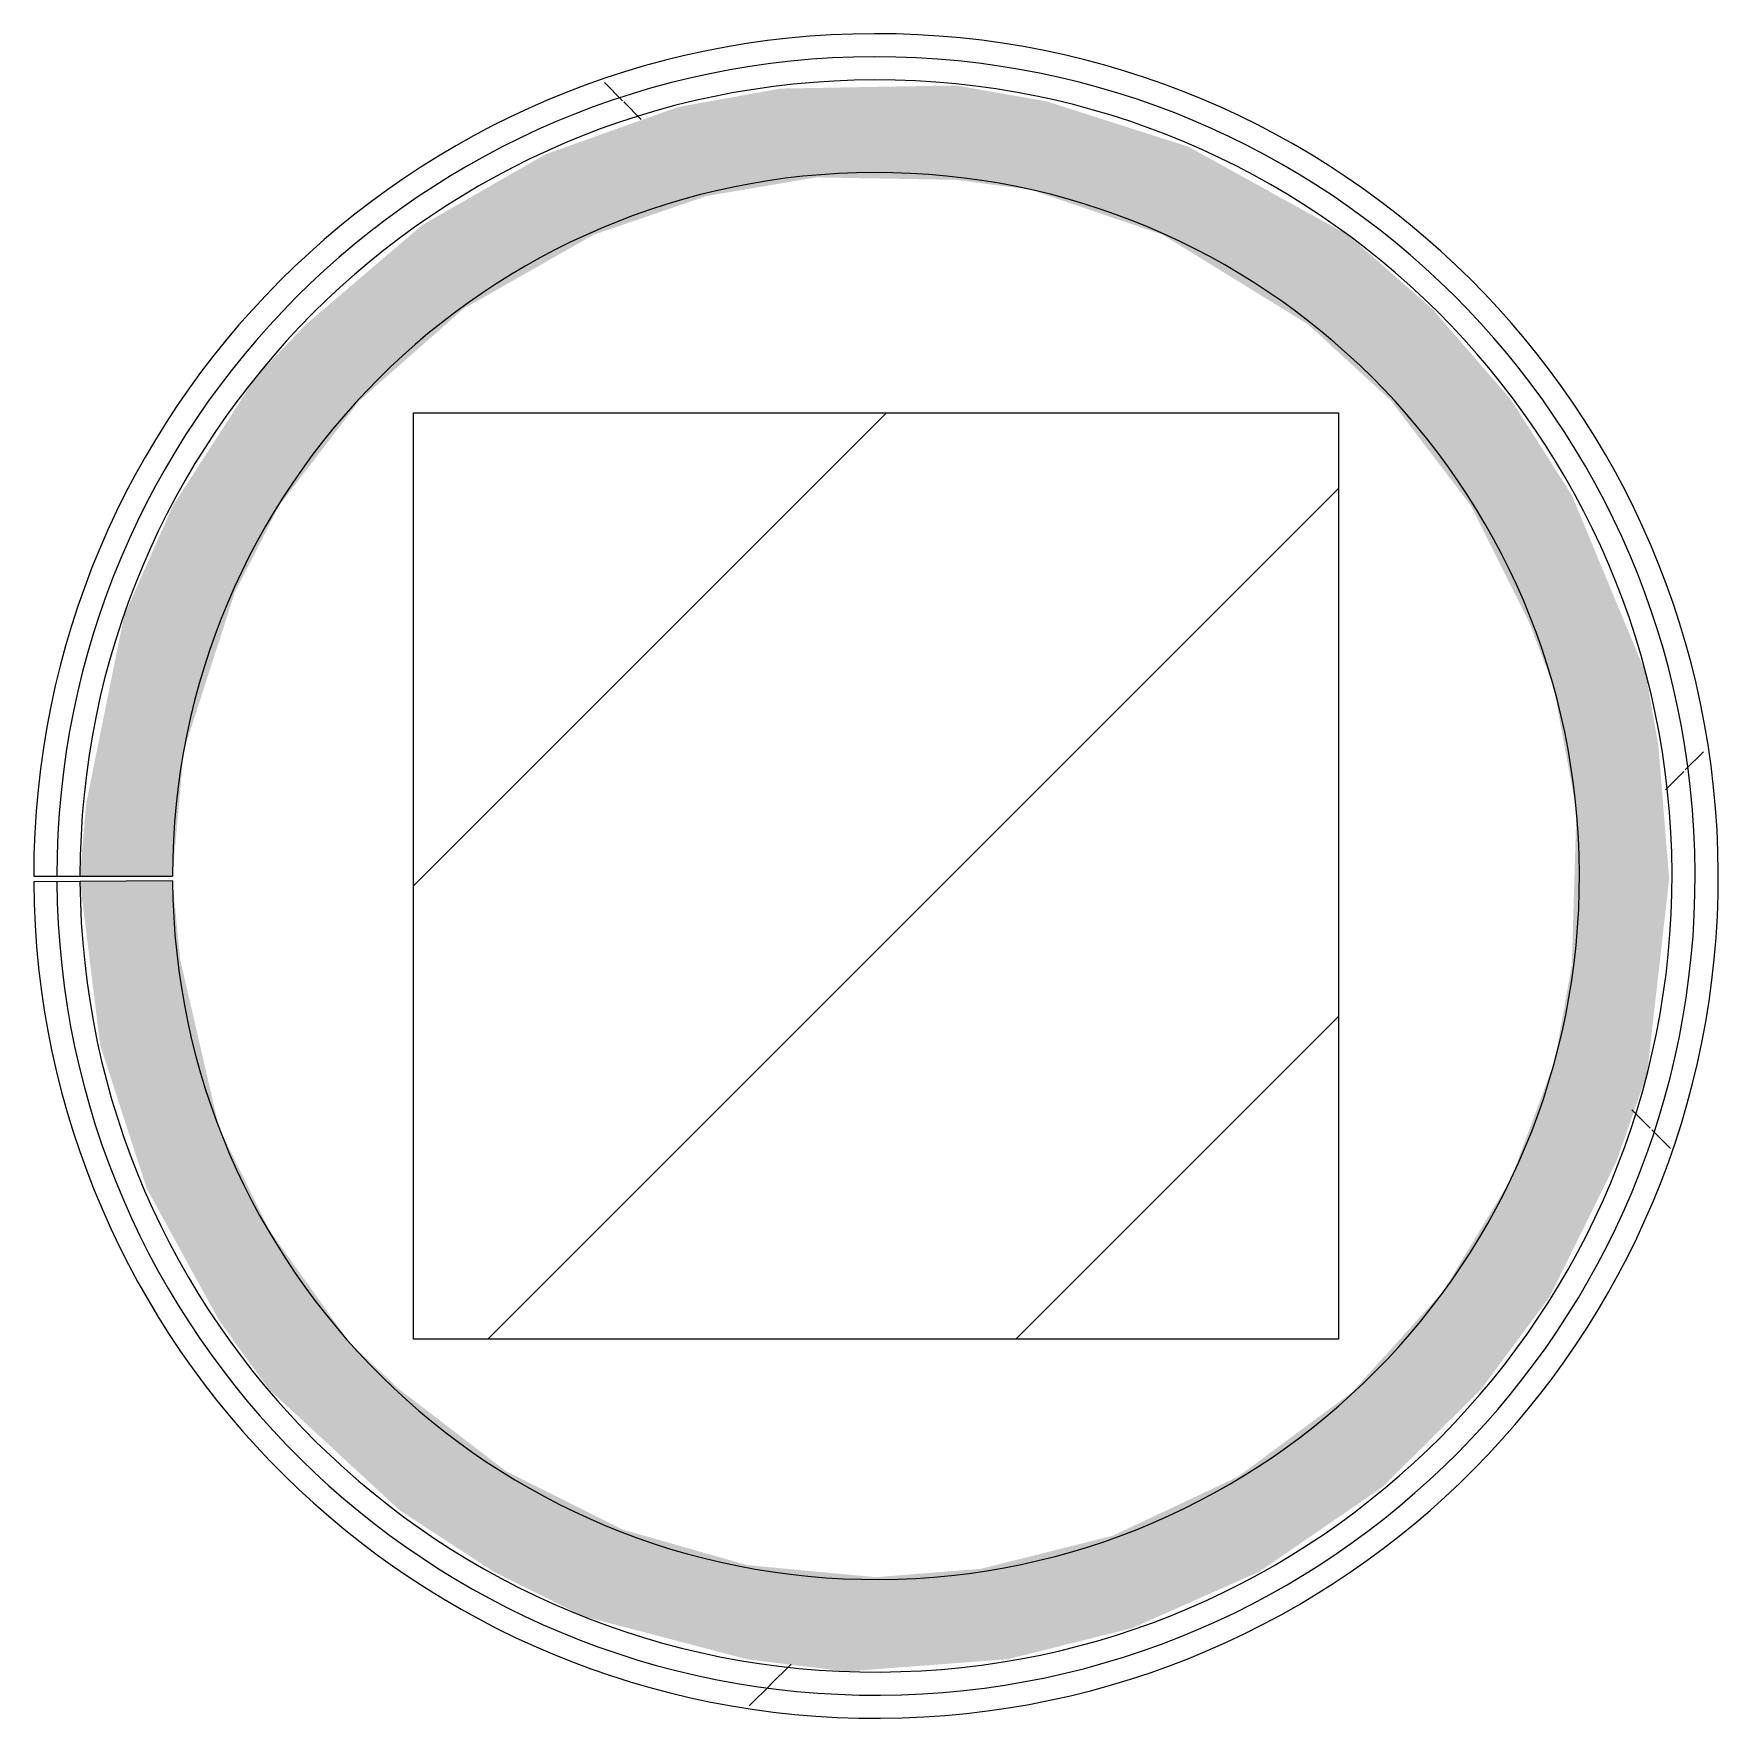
# Model space of a CAD drawing. Header units: millimetres. Extents: x 1322 to 199238, y -8553 to 29000.
# Drawn here: x 120233 to 121143, y 16565 to 17475 of the extents above; entities that cross this region are included whole.
import ezdxf

# ---------------------------------------------------------------- set-up
doc = ezdxf.new("R2010")
doc.units = ezdxf.units.MM
for name, color, linetype, lineweight in [('A-WALL', 7, 'Continuous', 9), ('I-WALL-3', 7, 'Continuous', 5), ('S-COLS-1', 7, 'Continuous', 5)]:
    doc.layers.add(name, color=color, linetype=linetype, lineweight=lineweight)
doc.layers.add('I-WALL-1', color=7, linetype='Continuous', lineweight=5, true_color=0xe7e7e7)
pattern_1 = [(45, (72227.8, 0), (-530.33, 530.33), []), (135, (72227.8, 0), (-530.33, -530.33), [])]

# ---------------------------------------------------------------- blocks, each defined once
blk = doc.blocks.new('BSC_Колонна _Прямоугольная - 500х500-22732503-1_10_3_птичка')
at = {"layer": 'S-COLS-1'}
h = blk.add_hatch(dxfattribs=at)
h.set_pattern_fill('FP_112', color=256, style=0, pattern_type=2)
h.set_pattern_definition([(45, (-48460, -17020), (-285.123, 285.123), []), (45, (-48174.88, -17020), (-285.123, 285.123), [504.031, -100.806, 16.764, -84.042])])
h.paths.add_polyline_path([(137.14, -250), (250, -250), (250, 250), (-250, 250), (-250, -250)])
for p, q in [((250, 250), (-250, 250)), ((-250, 250), (-250, -250)), ((250, -250), (250, 250)), ((-250, -250), (250, -250))]:
    blk.add_line(p, q, dxfattribs=at)

msp = doc.modelspace()

# ---------------------------------------------------------------- hatches: boundary and pattern name
at = {"layer": 'I-WALL-1'}
msp.add_hatch(color=256, dxfattribs=at).paths.add_polyline_path([(120671.82, 16590.3), (120758.92, 16596.94), (120825.87, 16613.61), (120894.68, 16644.12), (120961.12, 16689.74), (121014.88, 16743.04), (121051.72, 16792.8), (121087.77, 16865.85), (121104.31, 16913.24), (121116.23, 17018.52), (121110.38, 17090.58), (121103.54, 17129.71), (121063.65, 17225.71), (121030.91, 17277.12), (120988.21, 17326.42), (120942.51, 17366.41), (120856.63, 17413.92), (120779.88, 17438.45), (120731.02, 17447.05), (120636.15, 17445.35), (120580.94, 17435.41), (120509.31, 17409.88), (120442.62, 17371.61), (120379.85, 17317.94), (120353.01, 17289.88), (120307.97, 17220), (120281.74, 17161.03), (120261.08, 17058.98), (120257.78, 17020), (120307.77, 17020), (120313.86, 17087.78), (120341.36, 17172.95), (120365.28, 17220), (120409.05, 17277.12), (120464.99, 17326.42), (120535.27, 17366.41), (120596.53, 17387.37), (120655.53, 17397.38), (120731.02, 17396.06), (120771.58, 17390.64), (120842.58, 17366.41), (120921.18, 17317.94), (120965.67, 17277.12), (121009.13, 17220), (121040.66, 17156.81), (121053.74, 17122.28), (121066.12, 17055.37), (121063.65, 16972.03), (121054.46, 16920.32), (121030.8, 16856.51), (120994.19, 16795.69), (120944.88, 16741.11), (120883.19, 16695.46), (120815.73, 16663.68), (120744.59, 16645.79), (120687.77, 16641.23), (120618.31, 16647.73), (120550.96, 16666.95), (120487.77, 16698.59), (120429.82, 16743.04), (120403.18, 16768.19), (120359.95, 16828.87), (120332.9, 16884.1), (120311.89, 16974.92), (120307.78, 17017.31), (120257.78, 17016.95), (120268.66, 16928.75), (120293.85, 16851.11), (120332.9, 16779.9), (120359.95, 16742.58), (120430.65, 16677.22), (120481.37, 16644.12), (120529.74, 16620.09), (120618.31, 16596.85), (120638.82, 16594.34)])
at = {"layer": 'I-WALL-3'}
h = msp.add_hatch(dxfattribs=at)
h.set_pattern_fill('FP_172', color=256, style=0, pattern_type=2)
h.set_pattern_definition(pattern_1)
h.paths.add_polyline_path([(120652.65, 16566.36), (120760.35, 16572.38), (120834.68, 16591), (120898.58, 16618.46), (120959.16, 16656.56), (121008.58, 16698.85), (121066.27, 16770.26), (121095.28, 16820), (121120.62, 16881.69), (121136.97, 16948.38), (121139.85, 17055.37), (121127.76, 17129.71), (121103.54, 17200.99), (121069.42, 17264.92), (121022.03, 17326.42), (120968.11, 17376.42), (120909.57, 17415.58), (120836.34, 17448.43), (120771.58, 17465.75), (120704.13, 17473.48), (120617.92, 17468.07), (120550.51, 17452.32), (120487.25, 17427.1), (120419.59, 17385.9), (120359.95, 17333.41), (120312.25, 17274.29), (120280.33, 17220), (120251.62, 17144.85), (120238.78, 17092.59), (120232.78, 17020), (120245.27, 17020), (120251.93, 17095.89), (120282.28, 17193.36), (120312.25, 17251.76), (120362.61, 17317.94), (120403.8, 17358.34), (120464.4, 17401.12), (120554.2, 17440.21), (120618.61, 17455.63), (120688.12, 17461.26), (120771.58, 17452.95), (120846.4, 17431.42), (120915.05, 17397.83), (120971.24, 17357.83), (121027.99, 17300.47), (121063.65, 17251.11), (121093.22, 17195.67), (121117.64, 17121.35), (121128.56, 17055.37), (121128.81, 16984.08), (121106.62, 16882.06), (121080.31, 16818.73), (121034.18, 16747.21), (120996.14, 16704.18), (120938.4, 16656.66), (120872.56, 16619.19), (120801.68, 16593.62), (120744.59, 16581.3), (120638.82, 16581.79), (120568.74, 16595.38), (120501.75, 16620.09), (120430.65, 16661.8), (120388.31, 16695.48), (120332.9, 16757.87), (120293.85, 16821.31), (120264.46, 16896.24), (120252.16, 16942.21), (120239.5, 17016.82), (120232.78, 17016.77), (120247.68, 16910.6), (120271.54, 16840), (120302.87, 16779.94), (120345.25, 16722.42), (120405.66, 16664.91), (120464.49, 16625.17), (120529.74, 16594.75), (120599.51, 16574.92), (120638.82, 16568.59)])
h = msp.add_hatch(dxfattribs=at)
h.set_pattern_fill('FP_172', color=256, style=0, pattern_type=2)
h.set_pattern_definition(pattern_1)
h.paths.add_polyline_path([(120671.36, 16577.8), (120774.2, 16587.55), (120848.73, 16609.48), (120906.77, 16636.97), (120968.19, 16679.36), (121017.98, 16726.97), (121059.39, 16780.92), (121093.5, 16844.46), (121118.69, 16923.72), (121128.69, 17017.87), (121122.94, 17091.07), (121111.52, 17144.41), (121079.05, 17223.72), (121034.18, 17292.84), (120997.41, 17334.92), (120942.6, 17380.96), (120880.47, 17417.81), (120789.7, 17449.08), (120731.02, 17459.52), (120636.15, 17457.91), (120569.83, 17445.02), (120499.31, 17418.78), (120430.19, 17377.9), (120386.13, 17342.52), (120331.95, 17280.94), (120293.85, 17218.99), (120263.94, 17142.07), (120251.44, 17092.59), (120245.27, 17020), (120257.78, 17020.13), (120270.49, 17117.77), (120293.85, 17188.72), (120316.36, 17235.58), (120361.44, 17298.69), (120430.74, 17362.8), (120487.9, 17399.05), (120551.14, 17426.24), (120618.52, 17443.06), (120688.01, 17448.8), (120771.58, 17440.22), (120836.34, 17422.02), (120906.77, 17388.3), (120963.23, 17348.29), (121012.53, 17299.74), (121053.74, 17243.31), (121090.43, 17166.45), (121105.06, 17121.01), (121116.1, 17055.37), (121116.09, 16983.55), (121093.54, 16882.4), (121066.51, 16819.53), (121030.77, 16762.88), (120996.14, 16720.84), (120942.04, 16673.59), (120855.87, 16625.84), (120815.73, 16609.48), (120739.74, 16593.54), (120638.82, 16594.34), (120568.48, 16608.47), (120507.41, 16631.19), (120452.65, 16661.16), (120397.46, 16703.93), (120341.36, 16767.56), (120302.87, 16831.49), (120283.3, 16874.03), (120264.46, 16944.41), (120252.16, 17016.91), (120245.28, 17016.86), (120258.42, 16918.81), (120283.3, 16844.23), (120313.75, 16785.82), (120359.95, 16724.7), (120414.51, 16673.59), (120464.49, 16638.6), (120556.18, 16599.15), (120618.31, 16584.3), (120663.76, 16578.74)])

# ---------------------------------------------------------------- linework, layer by layer
at = {"layer": 'A-WALL'}
for radius in [442.5, 430]:
    msp.add_arc((120687.77, 17020), radius, 180.40614, 180, dxfattribs=at)
at = {"layer": 'I-WALL-3'}
for p, q in [((120232.77, 17020), (120307.77, 17020)), ((120307.78, 17017.31), (120232.78, 17016.77))]:
    msp.add_line(p, q, dxfattribs=at)
for radius in [455, 380]:
    msp.add_arc((120687.77, 17020), radius, 180.40614, 180, dxfattribs=at)

# ---------------------------------------------------------------- block references
at = {"layer": 'S-COLS-1'}
msp.add_blockref('BSC_Колонна _Прямоугольная - 500х500-22732503-1_10_3_птичка', (120687.77, 17020), dxfattribs=at)

doc.saveas('drawing.dxf')
